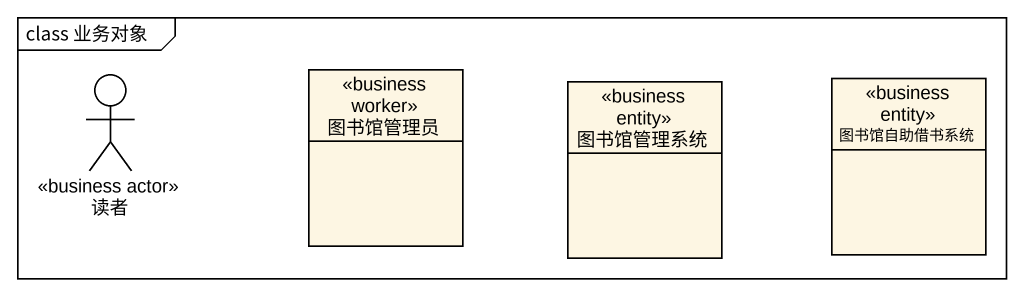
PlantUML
@startuml
mainframe class 业务对象
allowmixing
hide circle
hide empty members
actor 读者 <<business actor>>
class 图书馆管理员 <<business worker>>
class 图书馆管理系统 <<business entity>>
class 图书馆自助借书系统 <<business entity>>
@enduml
